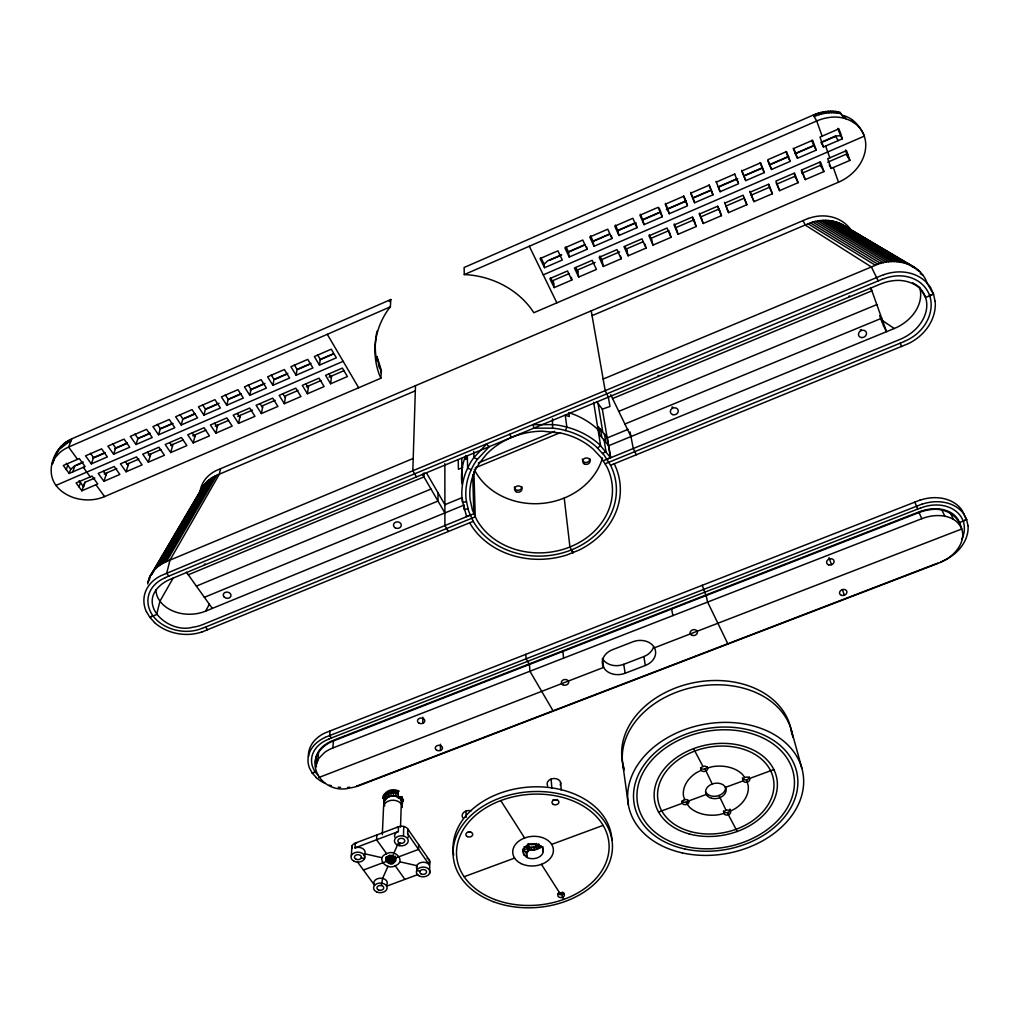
<?xml version="1.0" encoding="UTF-8"?>
<svg xmlns="http://www.w3.org/2000/svg" width="1019" height="1019" viewBox="0 0 1019 1019"><rect width="100%" height="100%" fill="white"/><g stroke="black" fill="none" stroke-linecap="round" stroke-linejoin="round"><path stroke-width="1.5" d="M440.437 750.468L440.463 744.265M438.03 492.865L437.992 501.055L204.373 597.312M417.179 869.373A6.776 4.878 -1.5 0 1 420.21 862.775A6.776 4.878 -1.5 0 1 429.305 864.864L429.356 860.061L407.753 828.944L407.625 833.708A6.904 5.031 -0.6 0 1 408.02 837.542M429.61 873.423L429.712 863.768A6.751 4.878 -1.5 0 0 427.037 858.189M422.77 723.337L422.872 717.185M418.643 844.624L418.554 849.413L395.461 858.049C375.705 849.553 392.774 875.168 395.461 858.049M424.031 472.854L423.942 476.905L188.298 574.792M403.473 836.026L403.753 826.447M415.485 385.615L412.835 470.702L416.478 476.917M401.753 801.533L402.607 802.157L403.371 800.399L402.25 797.839L398.174 797.699L398.212 796.591L402.276 796.743L401.995 803.367M400.531 827.122L401.41 799.546L398.174 796.883A9.337 6.916 -0.1 0 0 391.13 795.941C386.519 796.272 381.654 801.393 384.8 805.876M394.722 837.109A6.904 5.031 -0.6 0 1 398.34 831.542L398.493 826.778L355.3 843.082L354.994 847.897A6.878 4.968 0.5 0 1 363.261 848.954A6.878 4.968 0.5 0 1 364.025 854.979M395.206 861.743L395.41 856.253M395.78 860.864L395.882 858.125M393.245 863.029L393.551 854.801M401.906 801.303L399.792 798.221L395.869 796.349L395.729 792.158C390.736 790.91 384.481 793.113 383.055 798.476L384.239 799.176L384.29 804.118M394.34 862.482L394.544 856.992M390.086 796.476L391.194 796.17L390.825 791.98M390.659 863.437L390.978 855.208M391.194 796.17L393.551 796.03L393.296 791.827M391.984 863.36L392.302 855.132M531.37 847.451C549.432 843.031 533.141 848.942 528.81 847.349L528.237 849.884L531.281 850.279L531.37 847.451L528.797 847.107M385.895 860.558L385.895 857.183L386.354 861.463L363.426 870.035M387.118 862.252L387.335 856.966M388.137 862.864L388.417 856.011M389.347 863.271L389.678 855.043M383.768 802.373L387.042 797.762L386.456 793.648M383.055 798.476C380.304 787.496 416.363 791.521 388.519 791.839L388.978 796.769L387.042 797.762M384.52 800.679L384.66 797.457C387.105 792.744 393.601 791.814 398.111 793.89L398.098 792.731L395.729 792.158M385.513 799.1L385.653 795.89L384.851 795.049M382.316 834.637L383.564 806.831A9.362 6.916 -0.2 0 1 393.385 800.233A9.362 6.916 -0.2 0 1 402.276 807.494M388.519 791.839L383.832 795.954L384.329 797.189L384.38 796.094A8.967 6.662 -0.1 0 1 389.245 790.477A8.967 6.662 -0.1 0 1 398.212 790.808L398.174 796.883M315.737 757.346L315.737 760.238M376.852 834.956L376.61 839.745L386.609 853.731C394.913 848.623 406.798 861.501 395.181 865.742C386.889 870.825 375.005 857.985 386.609 853.731M654.427 647.791L961.732 529.001C958.535 514.557 943.365 507.105 929.595 509.793A36.939 29.067 -22.3 0 0 919.011 512.544L333.442 740.928A34.404 25.844 1.6 0 0 325.239 745.411C301.331 763.715 323.685 795.062 349.772 787.98A34.761 26.112 1.9 0 0 359.287 785.573L938.41 563.252A37.334 29.424 -22.4 0 0 948.001 558.246C955.656 552.999 962.395 544.859 962.726 535.217A27.386 21.526 -22.5 0 0 958.561 523.549M316.234 759.728L316.412 763.944M390.825 299.51L390.366 306.821L388.71 308.897A85.367 76.654 2 0 0 378.928 373.565L380.826 378.253L104.575 496.597A41.499 33.245 17.4 0 1 93.799 499.527C82.603 500.991 70.706 498.291 61.739 491.285A30.379 24.265 17.2 0 1 55.994 485.401C44.454 469.912 55.166 445.851 71.763 438.832L390.825 299.51L389.182 301.573M380.826 378.253L381.361 370.534L376.979 356.433L376.699 360.242L375.998 356.688A84.997 76.425 2.1 0 1 377.017 331.315M381.233 372.444L379.476 365.859M351.3 855.654L351.95 845.999M379.348 367.77L377.578 359.44M315.533 766.81L318.68 758.493L324.59 752.468A34.595 25.908 1.6 0 1 332.831 747.971L333.442 740.928M330.067 730.878L329.647 735.527L331.379 737.985M317.839 759.83L318.527 752.761M330.615 383.781L325.57 375.336L342.409 368.076L347.403 376.559L330.615 383.781L331.583 375.998M319.469 365.12L314.336 356.535L331.277 349.186L336.359 357.809L319.469 365.12L320.272 359.35L317.559 354.803M307.42 393.767L302.299 385.373L319.049 378.151L324.118 386.583L307.42 393.767L308.579 385.921M296.109 375.221L290.912 366.7L307.776 359.389L312.922 367.948L296.109 375.221L297.064 369.4L294.313 364.891M284.339 403.69L279.155 395.359L295.816 388.175L300.949 396.544L284.339 403.69L285.689 395.78L298.045 390.455M599.503 434.502L598.242 426.694L607.311 437.89L610.725 457.735L599.121 444.195A79.367 67.547 -5.2 0 0 570.194 428.069L566.819 427.165A59.624 51.077 -5.5 0 0 553.164 424.617L533.243 424.643L533.727 428.171L552.565 428.158L552.489 418.72M147.704 583.938C149.029 573.595 157.181 565.328 166.556 561.533L413.217 458.448M272.888 385.284L267.615 376.813L284.39 369.54L289.6 378.049L272.888 385.284L273.984 379.412L271.194 374.916M52.861 463.428L54.338 458.041M261.373 413.561L256.126 405.295L272.697 398.136L277.907 406.454L261.373 413.561L262.915 405.6L275.206 400.301M249.77 395.283L244.445 386.876L261.119 379.641L266.405 388.086L249.77 395.283L251.018 389.36L248.203 384.902M238.535 423.394L233.211 415.166L249.706 408.059L254.979 416.325L238.535 423.394L240.267 415.357M83.507 487.248L84.131 484.433M84.246 485.133L84.87 482.331L94.882 478.013M220.575 468.625L219.34 474.192L169.995 560.093L166.696 573.238L168.797 576.13M226.791 405.231L221.39 396.888L237.975 389.678L243.337 398.072L226.791 405.231L228.167 399.257L225.314 394.837M215.811 433.164L210.423 424.999L226.829 417.93L232.166 426.133L215.811 433.164L217.722 425.076M384.329 797.189L384.749 795.482M384.239 799.176L384.66 797.457L383.794 796.718M203.915 415.128L198.45 406.836L214.958 399.677L220.371 408.008L203.915 415.128L205.443 409.116L202.552 404.709M193.202 442.896L187.751 434.782L204.067 427.738L209.468 435.89L193.202 442.896L195.304 434.744M181.165 424.974L175.637 416.733L192.056 409.613L197.546 417.892L181.165 424.974L182.834 418.911L179.904 414.542M170.708 452.576L165.193 444.513L181.433 437.508L186.897 445.609L170.708 452.576L172.988 444.36M158.531 434.769L174.822 427.725L169.269 419.497L152.939 426.592L158.531 434.769L160.34 428.655L172.478 423.394M148.328 462.193L164.441 455.264L158.913 447.226L142.749 454.194L148.328 462.193L150.799 453.926M136.011 444.513L152.226 437.508L146.609 429.33L130.356 436.387L136.011 444.513L137.96 438.361L150.035 433.126M126.063 471.772L142.087 464.881L136.495 456.894L120.433 463.823L126.063 471.772L128.712 463.441M103.913 481.299L119.86 474.446L114.204 466.511L98.219 473.402L103.913 481.299L106.74 472.905M113.618 454.207L129.731 447.239L124.063 439.125L107.887 446.144L113.618 454.207L115.695 448.016L127.35 442.959M81.877 490.789L97.735 483.961L92.028 476.077L76.119 482.942L81.877 490.789L84.87 482.331M91.328 463.862L107.364 456.92L101.633 448.857L85.545 455.837L91.328 463.862L93.544 457.607L105.135 452.589M78.998 486.865L80.514 482.637M199.66 493.03C202.259 484.853 209.022 478.535 216.818 475.262L415.319 390.837M72.706 471.912L75.024 465.632L83.252 462.066M69.152 473.453L85.112 466.549L79.316 458.55L63.305 465.492L69.152 473.453L70.719 469.249L75.024 465.632M66.235 469.479L67.814 465.288M52.695 462.218L55.523 457.213L59.586 452.767A41.206 32.977 16.8 0 1 68.617 447.061L71.763 438.832M55.153 455.964L59.191 449.43L68.999 441.813L69.776 439.775M65.292 443.991L66.082 441.953M67.101 442.857L67.891 440.807M552.565 428.158A56.605 48.479 -5.5 0 1 565.507 430.566L566.819 427.165L565.303 415.344L569.354 416.504L568.831 412.631L574.487 414.657A78.094 66.91 -5.1 0 1 596.599 428.349L598.866 430.578M63.598 445.227L64.388 443.176M59.191 449.43L59.994 447.379M60.541 447.952L61.331 445.902M62.006 446.551L62.809 444.501M55.956 454.257L56.758 452.194M56.898 452.589L57.701 450.538M57.981 450.984L58.784 448.92M52.045 463.989L53.714 459.836M403.397 799.648L402.632 801.393L402.25 797.839M388.035 866.201L382.609 878.391L381.373 885.562M393.793 853.285L398.111 843.579M399.181 845.63L400.25 843.235M466.638 516.671L462.218 500.469A79.367 67.547 -5.2 0 1 466.294 471.096L467.619 468.269A59.51 50.81 -4.1 0 1 473.937 457.518L486.432 444.131L489.196 446.691L477.363 459.352A56.504 48.224 -4.1 0 0 471.364 469.542L470.103 472.23A75.381 64.159 -5.2 0 0 466.18 500.112L468.613 511.041L473.224 521.346A75.381 64.159 -5.2 0 0 571.99 549.674A75.381 64.159 -5.2 0 0 610.547 465.288L907.942 343.811A43.32 36.837 -30.4 0 0 935.175 301.318M155.741 590.001L156.722 594.969A28.57 22.494 10.4 0 0 165.193 606.509C173.65 613.005 184.859 615.221 195.304 613.871A38.697 30.557 10.5 0 0 205.647 611.133L209.354 604.191M173.217 577.951L159.958 601.172L156.595 614.584L149.742 617.17L146.443 611.617M166.556 561.533L216.818 475.262M162.327 563.622L212.818 477.274M164.416 562.513L214.792 476.204M148.583 579.938L150.188 577.213M151.78 574.499L205.978 482.598M148.061 581.925L149.653 579.2M156.735 567.621L207.507 481.121M158.48 566.182L209.175 479.745M160.34 564.844L210.946 478.459M150.137 576.092L203.303 485.808M149.284 577.99L204.577 484.165M527.141 857.539L523.766 854.699L522.887 850.929A10.254 7.451 -4.8 0 1 528.848 844.598A10.254 7.451 -4.8 0 1 539.064 844.942L542.426 847.808L543.267 851.591A10.254 7.451 -4.8 0 1 527.141 857.539L526.848 852.75L529.065 850.394L528.67 843.949A6.356 4.649 -4.7 0 0 536.389 843.465M544.541 267.704L540.095 258.559L557.915 250.827L562.297 260.023L544.541 267.704L544.095 264.188L547.789 260.737L561.52 254.788M396.06 791.164L398.123 791.98M597.554 448.029L600.599 445.634L593.657 402.339M602.7 453.493L605.961 451.341L603.987 439.355M607.018 459.251L610.457 457.353L602.331 409.141L596.574 401.55M531.281 850.279L540.07 847.999L538.809 845.757M149.742 617.17L153.232 615.973M682.361 801.482A3.426 2.535 -9.7 0 0 686.347 802.042L687.124 801.66A3.426 2.535 -9.7 0 0 688.233 800.552M658.58 812.041L682.348 803.278A3.439 2.535 -9.7 0 0 686.768 804.386L687.558 804.004A3.439 2.535 -9.7 0 0 688.717 800.934L706.256 794.463L705.798 792.132A10.33 7.643 -10.8 0 0 717.72 795.877A10.33 7.643 -10.8 0 0 725.579 786.974M730.203 811.124L734.661 808.959A32.786 24.214 -10.8 0 0 748.226 785.751L746.57 779.802M603.312 460.766L899.968 339.416A42.199 35.983 -30.5 0 0 910.668 333.391C921.596 325.494 930.029 311.177 925.596 297.497L933.48 293.981L930.5 287.676M68.999 441.813L70.986 440.87M312.234 773.026L315.482 771.969L312.234 773.026L309.585 768.288A36.162 27.195 1.9 0 1 325.15 737.425M384.889 794.285L385.742 793.903M960.229 525.651L959.439 522.556L966.598 519.563L963.974 514.391M469.67 522.798A79.367 67.547 -5.2 0 0 566.755 555.011L579.072 550.082A79.367 67.547 -5.2 0 0 614.215 463.785M843.732 118.179L840.089 112.256C831.173 110.077 821.658 111.389 813.315 115.02L464.116 267.5L464.282 274.595L467.161 274.71A85.367 76.654 2 0 1 530.874 308.375L533.829 312.718L838.51 182.197A44.39 39.766 -40.2 0 0 849.553 175.637C858.953 168.25 865.921 156.875 865.755 144.66A32.57 29.067 -40 0 0 864.29 136.151C859.641 121.86 843.172 115.185 829.135 117.491A44.11 39.372 -39 0 0 816.703 120.981L464.282 274.595M390.366 306.821L68.604 447.061L77.508 459.327M716.255 182.108L734.763 174.071M182.834 418.911L195.037 413.625M205.443 409.116L219.072 403.206M228.167 399.257L240.509 393.92M251.018 389.36L264.787 383.386M273.984 379.412L287.829 373.413M297.064 369.4L310.986 363.375M320.272 359.35L333.315 353.695M586.6 246.713L587.071 249.298L569.213 257.03L568.385 251.808L584.753 244.713M611.425 235.962L611.986 238.522L594.026 246.292L593.033 241.134L609.489 233.988M636.06 223.887L637.028 227.683L618.966 235.491L617.807 230.396L635.741 222.613M661.114 213.035L662.21 216.78L644.059 224.639L642.722 219.595L660.745 211.774L659.127 208.016M669.266 213.723L665.229 204.246L683.545 196.298L687.519 205.825L669.266 213.723L667.763 208.742L685.889 200.883L683.774 195.839M711.173 189.929L712.982 194.807L694.627 202.743L692.945 197.826L711.173 189.929L709.109 184.847M745.755 180.618L741.972 170.937L760.582 162.862L764.314 172.58L745.755 180.618L743.717 175.816L762.148 167.829L760.174 162.683M769.32 164.721L787.853 156.697L790.196 161.384L771.536 169.46L767.855 160.849M795.062 153.563L813.684 145.488L816.219 150.124L797.457 158.238L793.139 148.366M842.382 138.801L840.573 135.744L835.491 136.036L820.945 142.354L823.518 146.965L842.382 138.801L838.917 128.865L819.989 137.081L823.518 146.965M76.947 465.135L81.316 463.25M92.958 458.206L104.6 453.149M114.79 448.742L126.432 443.698M138.075 438.654L149.717 433.597M159.907 429.19L173.001 423.509M183.191 419.102L194.833 414.045M206.475 409.001L218.117 403.957M228.307 399.55L241.414 393.869M250.139 390.086L264.698 383.781M274.888 379.361L286.53 374.317M298.172 369.273L309.814 364.229M320.004 359.809L333.098 354.128M549.903 260.176L561.545 255.132M568.831 251.973L584.842 245.031M593.58 241.248L609.604 234.306M618.329 230.523L635.805 222.944M643.091 219.786L659.102 212.844M666.388 209.697L685.316 201.495M692.602 198.336L711.529 190.133M718.803 186.974L737.731 178.771M745.016 175.612L762.492 168.046M771.23 164.263L788.706 156.684M795.979 153.525L812.003 146.583M822.193 142.176L835.3 136.495M716.064 181.382L720.127 191.712L738.571 183.726L734.572 173.79M55.994 485.401L343.148 361.325M543.242 274.863L864.29 136.151C860.329 126.318 852.737 117.427 841.885 115.198M724.738 203.15L743.118 195.215L746.863 204.717L728.547 212.602L724.484 202.259M104.282 473.962L116.803 468.574M126.649 464.32L138.826 459.085M148.315 454.983L160.964 449.545M170.504 445.43L183.203 439.953M192.795 435.814L206.055 430.107M215.213 426.159L228.536 420.414M237.733 416.453L252.495 410.084M306.439 386.838L320.998 380.558M329.01 377.119L344.065 370.623M569.252 273.563L553.228 280.467L554.196 287.613L571.825 280.021L571.417 277.359M595.096 262.431L577.518 270.01L578.703 277.066L596.433 269.436L592.192 260.316L574.41 267.997L578.703 277.066M619.616 251.859L601.936 259.476L603.337 266.468L621.17 258.801L620.584 256.189M642.887 241.834L626.494 248.891L628.112 255.807L646.033 248.101L645.027 244.229M669.037 230.561L651.179 238.255L653.013 245.095L671.037 237.338L669.534 232.243M776.593 184.21L794.947 176.3L798.106 182.681L779.586 190.642L776.211 182.847M802.093 173.217L820.537 165.269L823.951 171.561L805.328 179.573L803.494 175.994M827.721 162.174L846.267 154.175L849.922 160.391L831.198 168.441L829.237 164.912M678.055 234.319L696.181 226.524L693.939 219.824L675.992 227.568L678.055 234.319L674.081 224.995L692.258 217.162L696.181 226.524M703.237 223.492L721.452 215.659L718.994 209.035L700.932 216.818L703.237 223.492L699.34 214.105L717.618 206.22L721.452 215.659M753.996 201.66L772.415 193.737L768.746 184.159L750.277 192.132L753.996 201.66L751.245 195.126L769.485 187.267L772.415 193.737M592.064 315.661L808.054 223.785C820.117 218.588 835.045 218.97 845.897 226.842M325.099 737.361L921.877 504.163M603.159 379.068L875.41 265.284C893.88 256.622 920.794 262.889 927.405 283.932M165.371 577.556L882.212 279.231M612.572 398.544L871.882 290.835L870.443 288.071M462.728 467.504L458.397 469.3L458.257 459.811M478.331 462.97L554.705 431.317M475.262 467.836L559.749 432.858M196.374 586.116L430.999 489.044M618.762 411.358L876.824 304.605M940.664 562.004L942.932 561.061M624.889 424.031L881.702 318.208M461.976 497.667L444.895 504.698L426.426 472.829M607.311 437.89L628.061 429.356M205.647 611.145L463.505 505.309M919.469 286.95A30.825 26.303 -31 0 1 920.692 294.593C920.603 305.866 913.61 316.005 904.808 322.539A41.677 35.678 -30.9 0 1 894.249 328.513L608.7 445.711L598.688 433.699M202.246 628.405L475.249 516.837L473.899 471.568M605.171 463.747L904.184 341.556M473.224 521.346L201.979 631.997M386.481 792.884L387.258 792.565M813.315 115.02L814.143 116.51C822.511 112.867 832.039 111.568 840.968 113.72M808.258 218.397L216.066 470.625A36.824 30.303 11.2 0 0 200.093 491.273M328.895 738.953L920.539 507.959M332.831 747.959L921.813 518.696A37.155 29.156 -22.2 0 1 932.461 515.932C941.632 514.71 952.166 516.353 958.573 523.588M318.578 777.612L603.617 667.432A16.546 13.069 -8.3 0 0 625.118 673.266L645.345 665.471A16.584 13.12 -9.2 0 0 654.402 647.727A16.584 13.12 -9.2 0 0 632.837 641.804L612.406 649.74A16.546 13.069 -8.3 0 0 603.579 667.369L602.42 658.491A16.431 13.018 -8.3 0 0 623.768 664.312L643.842 656.567A16.47 13.081 -9.2 0 0 653.625 646.772M883.639 274.646L161.053 575.659A40.136 31.462 10.1 0 0 146.341 611.629M727.681 643.779L358.841 785.331A36.174 27.207 1.9 0 1 356.65 785.916M729.158 643.206L937.849 563.087M401.117 799.66L402.416 803.048A9.337 6.916 -0.1 0 1 401.97 804.819M354.994 847.897L398.34 831.542M386.494 886.212L417.726 874.608M523.766 854.699L523.486 849.91L526.963 848.623L529.065 850.394M464.142 876.722L514.595 858.087M551.648 844.394L603.082 825.39M725.464 787.381L743.144 780.872A3.465 2.56 -11.8 0 0 746.672 782.223L747.551 782.006A3.465 2.56 -11.8 0 0 749.589 778.491L773.841 769.549M920.004 500.112L325.532 732.725A36.034 27.144 1.9 0 0 308.451 756.607M929.57 295.854L933.48 293.981M963.057 521.155L966.598 519.563M466.473 516.251L470.23 515.194M388.978 796.769L389.666 796.591M707.555 767.957L712.574 766.645A32.786 24.214 -10.8 0 1 742.418 774.351L744.787 777.548M467.976 508.71L464.104 509.487L464.014 504.8M466.473 501.857L462.537 502.354L462.486 499.246M541.548 846.101L538.975 846.012L538.592 844.318M538.949 844.101L539.127 846.687L542.923 846.802L543.267 851.591M523.995 846.84L526.581 846.929L526.963 848.623L526.772 845.464M393.551 796.03L395.869 796.349M381.947 857.718L364.777 853.807L364.509 858.648L361.21 857.909M399.83 861.794L416.796 865.653L416.707 870.493L419.943 871.232M565.507 430.566L568.717 431.419A75.381 64.159 -5.2 0 1 596.191 446.704L604.369 455.442L610.547 465.288M471.364 469.542L467.619 468.269L467.326 456.066L465.798 459.518L465.721 455.506L463.938 460.575A78.094 66.91 -5.1 0 0 461.925 483.961M402.187 799.826L403.371 800.399M477.363 459.352L473.937 457.518L473.759 451.468M841.923 224.371L914.043 267.067M839.783 223.352L916.081 268.456M847.719 228.269L870.697 241.898M873.398 243.503L918.004 269.959M837.567 222.46L907.241 263.819M852.126 231.415L856.189 233.835M858.89 235.44L861.603 237.045M865.666 239.452L868.366 241.057M917.087 269.997L919.8 271.602M835.274 221.734L904.783 263.042M832.905 221.148L902.248 262.418M920.233 273.627L922.947 275.245M830.485 220.715L899.65 261.959M828.027 220.435L897 261.679M825.517 220.308L894.313 261.552M822.995 220.346L891.6 261.59M820.461 220.55L888.861 261.807M817.926 220.894L886.122 262.189M815.404 221.403L883.384 262.724M912.731 282.849L918.119 286.135M812.895 222.053L880.671 263.437M810.423 222.855L877.983 264.29M808.054 223.785L875.41 265.284M526.848 852.75L523.486 849.91M882.39 320.539L894.249 328.513M316.31 777.586L312.464 773.345M154.582 622.533L150.01 617.539M386.456 859.055L387.207 859.845M737.208 831.504L728.419 814.792A3.414 2.497 -10.9 0 0 730.406 811.391L729.986 810.844A3.414 2.497 -10.9 0 0 726.05 810.296L718.994 795.482M700.524 767.715L700.957 768.288A3.477 2.598 -10.6 0 0 704.562 769.001A3.477 2.598 -10.6 0 0 707.161 766.657M66.362 463.301L70.719 469.249M79.087 480.675L83.38 486.547M357.351 861.73L374.559 885.231A6.764 4.815 -0.4 0 1 379.985 878.187A6.764 4.815 -0.4 0 1 387.003 884.441M83.316 467.326L90.232 476.854M95.952 484.726L104.575 496.597M205.596 627.029L207.596 629.78M90.487 453.353L93.544 457.607M103.403 471.326L106.04 474.994M395.181 865.742L404.912 879.372M186.477 572.245L212.296 608.407M112.676 443.724L115.695 448.016M125.452 461.824L128.05 465.505M407.625 833.708L429.305 864.864M134.967 434.056L137.96 438.361M147.602 452.258L150.175 455.977M157.385 424.324L160.34 428.655M169.88 442.654L172.428 446.398M192.26 432.999L194.782 436.769M214.754 423.293L217.251 427.088M237.376 413.536L239.834 417.357M500.775 800.577L524.632 838M541.42 864.329L559.775 893.115A3.312 2.356 -5.6 0 1 564.399 895.319A3.312 2.356 -5.6 0 1 559.151 897.217A3.312 2.356 -5.6 0 1 559.775 893.115M563.774 899.408L562.45 897.319L562.208 894.415M534.975 844.165L537.408 849.298M852.19 119.796L854.062 122.751M260.1 403.741L262.533 407.575M844.14 115.873L845.974 118.815M282.951 393.882L285.358 397.741M305.917 383.972L308.286 387.87M837.784 111.759L838.675 113.236M835.427 111.428L836.319 112.892M564.22 498.036L569.939 546.986L573.175 552.706M833.02 111.237L833.911 112.701M838.841 130.801L840.662 133.833M329.01 374.011L331.341 377.934M830.587 111.186L831.453 112.663M928.029 284.785L933.633 294.44L935.073 301.344M828.116 111.3L828.982 112.778M846.394 152.404L848.216 155.512M835.491 136.036L838.178 140.622M327.29 334.308L358.663 387.755M825.619 111.555L826.485 113.033M448.373 531.485L444.908 525.549L444.857 463.67M553.241 711.122L529.931 671.241L529.447 664.477L526.097 658.745L525.791 654.3M823.123 111.963L823.989 113.44M920.233 288.275L925.596 297.497C921.112 284.072 905.305 278.735 892.338 280.824A41.97 35.64 -30 0 0 880.365 284.072L170.122 579.34A38.926 30.506 9.8 0 0 161.244 584.626C136.228 605.069 168.53 633.742 192.387 627.322A39.155 30.761 10.3 0 0 202.832 624.571L473.835 513.729L472.714 474.765M422.363 474.179L444.895 512.939M820.639 112.51L821.492 113.988M818.168 113.211L819.009 114.688M814.143 116.51L816.703 120.981L822.116 136.151M815.722 114.052L816.563 115.529M509.704 434.26L511.411 437.457M693.582 748.647L702.97 766.479A3.49 2.611 -10.6 0 1 707.453 767.638L707.657 768.288A3.49 2.611 -10.6 0 1 705.454 771.179A3.49 2.611 -10.6 0 1 701.416 770.606L700.983 770.033A3.49 2.611 -10.6 0 1 702.983 766.479M712.205 784.006L704.982 768.861M882.862 324.539L886.53 331.684L870.888 288.046M920.03 500.189A38.709 30.57 -22.6 0 1 962.051 510.277L966.738 519.945L967.948 525.626M474.294 469.441L475.274 471.415A68.095 59.089 -4.9 0 0 543.229 503.284A68.095 59.089 -4.9 0 0 602.509 457.939M602.331 409.141L609.973 406.454L608.368 397.41M529.307 246.254L556.871 302.847M950.472 513.219L953.453 519.372M705.849 595.032L702.206 585.275M540.936 257.667L544.095 264.188M550.604 277.614L553.712 284.021M608.356 397.155L605.171 390.57L591.211 310.77M636.289 454.78L633.258 448.513L630.048 431.903M727.961 644.046L707.619 602.076L706.116 595.58M554.196 287.613L549.827 278.595L567.519 270.965L571.825 280.021M610.699 394.659L630.952 436.578M941.887 510.06L944.83 516.2M803.048 220.537L805.188 225.008L871.385 266.965L878.212 280.9M569.213 257.03L564.857 247.808L582.766 240.038L587.071 249.298M566.08 246.929L568.385 251.808M575.824 267.551L577.811 271.755M571.481 549.878L572.869 552.833M959.439 522.556C955.07 510.888 940.817 507.449 929.634 509.143A37.678 29.653 -22.3 0 0 918.807 511.958L333.098 740.444A35.092 26.367 1.6 0 0 324.704 745.029C317.992 749.742 313.228 758.696 316.489 766.81M590.6 235.848L593.033 241.134M599.898 256.024L602.293 261.208M594.026 246.292L589.746 237.007L607.757 229.186L611.986 238.522M603.337 266.468L599.121 257.336L617.004 249.617L621.17 258.801M914.795 502.087L917.724 509.054M762.148 167.829L764.314 172.58M919.011 512.544L921.813 518.696M615.412 225.072L617.807 230.396M625.131 246.687L626.889 250.61M618.966 235.491L614.763 226.142L632.875 218.283L637.028 227.683M628.112 255.807L623.972 246.611L641.957 238.854L646.033 248.101M640.378 214.245L642.722 219.595M649.332 234.688L651.638 239.962M644.059 224.639L639.932 215.226L658.134 207.328L662.21 216.78M653.013 245.095L648.963 235.835L667.037 228.039L671.037 237.338M665.471 203.354L667.763 208.742M674.247 223.938L676.501 229.237M692.691 217.149L694.499 221.492M690.691 192.4L692.945 197.826M699.289 213.137L701.505 218.474M694.627 202.743L690.665 193.202L709.084 185.216L712.982 194.807M738.074 182.516L736.584 178.911L718.268 186.846L720.127 191.712M746.863 204.717L744.176 198.183L726.025 206.004L728.547 212.602M717.822 206.297L719.605 210.678M741.565 170.313L743.717 175.816M749.806 191.343L751.92 196.756M768.517 184.439L770.211 188.872M771.536 169.46L767.829 159.716L786.553 151.589L790.196 161.384M779.586 190.642L775.943 181.064L794.527 173.039L798.106 182.681M785.916 151.5L787.853 156.697M794.068 173.421L795.724 177.879M797.457 158.238L793.839 148.43L812.665 140.253L816.219 150.124M805.328 179.573L801.762 169.918L820.448 161.868L823.951 171.561M801.24 170.326L802.896 174.797M811.799 140.265L813.684 145.488M819.76 162.327L821.378 166.836M879.652 315.61L882.327 323.048M825.632 146.048L829.835 157.818M833.3 167.549L838.51 182.197M831.198 168.441L827.721 158.722L846.509 150.621L849.922 160.391M900.274 343.161L901.471 346.524M842.344 589.53L844.369 595.223M829.033 557.673L831.517 564.704M837.975 128.33L840.573 135.744M845.541 149.971L848.088 157.27M684.717 799.711L683.507 796.106A32.786 24.214 -10.8 0 1 696.678 772.542L701.199 770.313L700.741 767.995M685.889 200.883L687.112 204.59M791.445 730.445L801.915 768.466M742.622 778.554L743.144 780.872A3.465 2.56 -11.8 0 1 744.392 777.752L745.182 777.357A3.465 2.56 -11.8 0 1 749.589 778.491M729.91 809.048L730.406 811.391M727.923 812.461L728.419 814.792A3.414 2.497 -10.9 0 1 724.063 813.71L723.859 813.086A3.414 2.497 -10.9 0 1 726.05 810.296M723.477 811.06L723.961 813.404L719.057 814.678A32.786 24.214 -10.8 0 1 689.608 807.315L687.163 804.195L686.742 801.851M671.597 609.044L672.909 615.591M376.839 358.331L377.438 361.337M686.347 802.042L686.768 804.386M681.94 800.934L682.348 803.278A3.439 2.535 -9.7 0 1 684.284 799.826L685.15 799.597A3.439 2.535 -9.7 0 1 688.717 800.934M643.842 656.567L645.345 665.471M604.42 433.597L605.732 441.431M598.038 403.295L602.688 431.534M600.446 428.872L601.719 436.68M623.768 664.312L625.118 673.266M534.415 850.075L534.007 847.286M623.017 766.033L628.392 804.921M315.966 757.894L316.17 759.321M562.908 651.434L563.583 658.147M560.628 782.528L561.316 790.273M551.113 779.025L551.878 788.311M528.084 843.579L528.402 849.973L526.186 852.317L526.466 857.106M522.785 849.196L522.913 851.578M526.415 846.267L526.454 846.929M539.102 846.025L539.127 846.687M461.76 458.779L462.129 479.465M466.001 811.073L466.103 817.353M202.157 628.29A36.124 28.315 10.1 0 1 153.079 616.036A36.111 28.303 10.1 0 1 165.46 577.671M904.146 341.429A38.977 33.143 -30.4 0 0 929.748 295.777A38.964 33.13 -30.4 0 0 882.263 279.372M205.214 564.016A3.974 3.172 10.5 0 1 204.271 564.284M861.182 329.557A4.14 3.541 -28.4 0 1 860.24 330.067M672.884 407.091A3.974 3.465 -15.1 0 1 671.852 407.141M849.642 295.918A4.242 3.668 -29.8 0 1 848.674 296.453M658.885 375.272A4.076 3.605 -15 0 1 657.968 375.794M883.664 274.748A43.307 36.824 -30.4 0 1 930.589 287.613M201.928 631.933A40.149 31.474 10.1 0 1 154.506 622.584M808.284 218.499A39.155 34.531 -31.3 0 1 851.4 230.549M521.779 486.547A3.719 3.172 -3.7 0 1 518.263 490.305A3.719 3.172 -3.7 0 1 514.429 486.916M589.81 458.665A3.745 3.223 -8.2 0 1 586.18 462.486A3.745 3.223 -8.2 0 1 582.422 459.021M317.661 774.72A32.544 24.481 1.9 0 1 315.342 772.02A32.544 24.469 1.9 0 1 328.971 739.042M961.847 539.408A34.964 27.577 -22.5 0 0 963.21 521.091A34.964 27.551 -22.5 0 0 920.577 508.061M349.886 787.216A36.174 27.207 1.9 0 1 347.581 787.432M340.575 787.381A36.174 27.207 1.9 0 1 338.244 787.139M331.468 785.751A36.174 27.207 1.9 0 1 329.29 785.076M325.137 783.407A36.174 27.207 1.9 0 1 316.234 777.637M921.902 504.239A38.849 30.634 -22.5 0 1 964.063 514.34M968.05 525.613A38.862 30.646 -22.5 0 1 942.893 560.998M351.822 848.572A6.866 4.968 0.6 0 1 356.981 842.649M397.015 827.53A6.878 5.031 -0.6 0 1 404.581 826.689A6.878 5.031 -0.6 0 1 408.479 831.479M398.212 796.591A4.891 3.63 -0.1 0 1 397.983 797.533M470.689 831.924A3.426 2.522 -2.7 0 1 468.065 832.09M557.215 799.469A3.452 2.573 -5.5 0 1 553.024 799.724M563.953 893.026A3.312 2.356 -5.6 0 1 560.947 894.669A3.312 2.356 -5.6 0 1 557.852 893.421M462.83 817.849A6.789 5.019 -2.7 0 1 463.887 812.296A6.789 5.019 -2.7 0 1 471.198 810.755M547.662 785.955A6.84 5.12 -5.4 0 1 553.712 778.478A6.84 5.12 -5.4 0 1 560.246 785.19M562.781 892.134A3.299 2.356 -5.6 0 1 558.769 892.389M453.684 855.247A79.546 57.917 -4.7 0 1 526.403 787.279A79.546 57.917 -4.7 0 1 611.871 840.229M540.783 846.751A10.19 7.439 -4.7 0 1 528.963 849.833M730.101 809.672A3.414 2.497 -10.9 0 1 727.502 812.589A3.414 2.497 -10.9 0 1 723.579 811.366M749.245 776.822A3.465 2.56 -11.8 0 1 747.016 779.688L746.137 779.904A3.465 2.56 -11.8 0 1 742.418 777.917M622.978 764.377A85.838 64.745 -10.9 0 1 696.232 682.233A85.838 64.745 -10.9 0 1 791.788 734.457M624.137 768.441A85.838 64.745 -10.9 0 1 623.322 765.74M623.934 770.173A86.131 64.834 -10.9 0 1 695.276 686.857A86.131 64.834 -10.9 0 1 792.833 737.387M479.147 463.454L476.268 468.32A71.419 60.771 -5.2 0 0 470.141 499.769L472.434 510.124L476.79 519.894A71.419 60.771 -5.2 0 0 570.385 546.795A71.419 60.771 -5.2 0 0 606.878 466.791L601.006 457.48L593.262 449.201A71.419 60.771 -5.2 0 0 561.227 433.151L542.375 431.164A71.419 60.771 -5.2 0 0 486.356 454.423L479.147 463.454M224.397 597.249A3.898 3.095 8.8 0 0 230.88 596.191A3.898 3.095 8.8 0 0 226.103 592.141A3.898 3.095 8.8 0 0 224.397 597.249M861.628 337.595A4.165 3.554 -28.1 0 0 866.328 332.321A4.165 3.554 -28.1 0 0 859.501 331.799A4.165 3.554 -28.1 0 0 861.628 337.595M672.706 414.618A4.012 3.49 -15 0 0 678.246 410.657A4.012 3.49 -15 0 0 671.929 408.619A4.012 3.49 -15 0 0 672.706 414.618M395.27 527.842A3.91 3.261 2.9 0 0 401.295 525.371A3.91 3.261 2.9 0 0 395.627 522.199A3.91 3.261 2.9 0 0 395.27 527.842M584.154 463.836A3.745 3.223 -8.2 0 0 590.103 461.403A3.745 3.223 -8.2 0 0 584.919 458.244A3.745 3.223 -8.2 0 0 584.154 463.836M516.111 491.706A3.719 3.172 -3.7 0 0 521.97 489.311A3.719 3.172 -3.7 0 0 516.709 486.216A3.719 3.172 -3.7 0 0 516.111 491.706M419.127 723.184A3.643 2.802 -0.5 0 0 424.783 720.993A3.643 2.802 -0.5 0 0 419.51 718.331A3.643 2.802 -0.5 0 0 419.127 723.184M436.858 750.328A3.592 2.739 -1.3 0 0 442.437 748.175A3.592 2.739 -1.3 0 0 437.266 745.59A3.592 2.739 -1.3 0 0 436.858 750.328M828.651 564.857A3.821 3.057 -18.4 0 0 834.09 561.278A3.821 3.057 -18.4 0 0 828.269 559.507A3.821 3.057 -18.4 0 0 828.651 564.857M841.541 595.376A3.77 2.968 -18.1 0 0 846.916 591.886A3.77 2.968 -18.1 0 0 841.184 590.179A3.77 2.968 -18.1 0 0 841.541 595.376M562.857 684.755A3.656 2.866 -6 0 0 568.653 682.526A3.656 2.866 -6 0 0 563.558 679.775A3.656 2.866 -6 0 0 562.857 684.755M692.283 635.41A3.707 2.942 -11.7 0 0 697.442 631.997A3.707 2.942 -11.7 0 0 691.608 630.341A3.707 2.942 -11.7 0 0 692.283 635.41M378.508 889.905A3.388 2.407 -0.4 0 0 383.73 887.969A3.388 2.407 -0.4 0 0 378.788 885.728A3.388 2.407 -0.4 0 0 378.508 889.905M376.673 891.931A6.789 4.828 -0.4 0 0 387.118 888.071A6.789 4.828 -0.4 0 0 377.234 883.575A6.789 4.828 -0.4 0 0 376.673 891.931M356.064 859.246A3.452 2.484 0.5 0 0 361.363 857.272A3.452 2.484 0.5 0 0 356.306 854.941A3.452 2.484 0.5 0 0 356.064 859.246M354.217 861.335A6.904 4.98 0.5 0 0 364.815 857.374A6.904 4.98 0.5 0 0 354.701 852.725A6.904 4.98 0.5 0 0 354.217 861.335M421.293 874.022A3.401 2.446 -1.5 0 0 426.566 872.06A3.401 2.446 -1.5 0 0 421.649 869.793A3.401 2.446 -1.5 0 0 421.293 874.022M419.395 876.06A6.802 4.878 -1.5 0 0 429.954 872.162A6.802 4.878 -1.5 0 0 420.134 867.615A6.802 4.878 -1.5 0 0 419.395 876.06M399.435 842.955A3.465 2.522 -0.7 0 0 404.772 840.955A3.465 2.522 -0.7 0 0 399.754 838.599A3.465 2.522 -0.7 0 0 399.435 842.955M397.537 845.069A6.916 5.044 -0.7 0 0 408.224 841.07A6.916 5.044 -0.7 0 0 398.2 836.344A6.916 5.044 -0.7 0 0 397.537 845.069M467.352 836.599A3.439 2.522 -2.7 0 0 472.727 834.586A3.439 2.522 -2.7 0 0 467.81 832.23A3.439 2.522 -2.7 0 0 467.352 836.599M553.406 804.437A3.465 2.573 -5.5 0 0 558.883 802.399A3.465 2.573 -5.5 0 0 554.043 799.966A3.465 2.573 -5.5 0 0 553.406 804.437M495.081 899.611A76.425 55.51 -4.8 0 0 609.107 846.458A76.425 55.51 -4.8 0 0 494.24 803.329A76.425 55.51 -4.8 0 0 495.081 899.611M493.298 901.662A79.826 57.981 -4.8 0 0 612.47 846.241A79.826 57.981 -4.8 0 0 492.585 801.087A79.826 57.981 -4.8 0 0 493.298 901.662M521.104 863.602A20.367 14.788 -4.8 0 0 553.292 851.909A20.367 14.788 -4.8 0 0 524.798 837.936A20.367 14.788 -4.8 0 0 521.104 863.602M689.201 833.937A62.134 45.906 -10.8 0 0 777.204 781.127A62.134 45.906 -10.8 0 0 680.858 754.748A62.134 45.906 -10.8 0 0 689.201 833.937M690.755 831.619A58.669 43.346 -10.8 0 0 773.79 781.662A58.669 43.346 -10.8 0 0 682.755 756.85A58.669 43.346 -10.8 0 0 690.755 831.619M711.593 798.285A10.356 7.643 -10.8 0 0 726.076 789.292A10.356 7.643 -10.8 0 0 709.886 785.139A10.356 7.643 -10.8 0 0 711.593 798.285M686.054 846.611A79.393 58.669 -10.8 0 0 793.712 774.593A79.393 58.669 -10.8 0 0 667.318 746.736A79.393 58.669 -10.8 0 0 686.054 846.611M684.653 848.942A82.857 61.229 -10.8 0 0 797.113 773.88A82.857 61.229 -10.8 0 0 665.28 744.685A82.857 61.229 -10.8 0 0 684.653 848.942M682.271 852.89A88.729 65.573 -10.8 0 0 802.883 772.669A88.729 65.573 -10.8 0 0 661.815 741.17A88.729 65.573 -10.8 0 0 682.271 852.89"/></g></svg>
